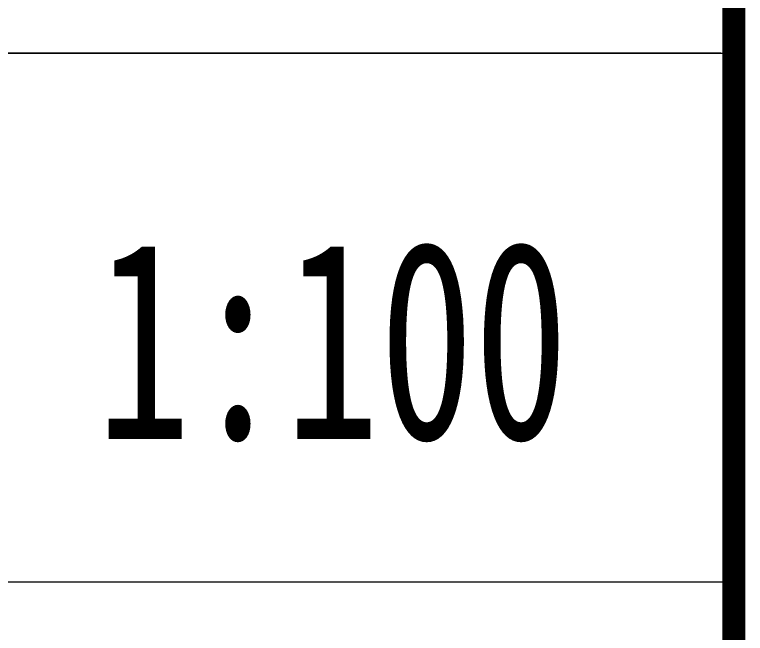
# Model space of a CAD drawing. Header units: inches. Extents: x 0 to 508000, y 0 to 738838.
# Drawn here: x 86850 to 87956, y 83023 to 83960 of the extents above; entities that cross this region are included whole.
import ezdxf

# ---------------------------------------------------------------- set-up
doc = ezdxf.new("R2010")
doc.units = ezdxf.units.IN
doc.header["$LTSCALE"] = 1000
doc.header["$MEASUREMENT"] = 0
doc.layers.add('TK', color=7, linetype='Continuous', true_color=0xffffff)
doc.layers.add('TK-TEXT', color=4, linetype='Continuous', true_color=0x00ffff)
doc.styles.add('CCIAD-图框(可变字)', font='simhei.ttf', dxfattribs={"height": 0.2, "bigfont": 'gbcbig.shx'})

# ---------------------------------------------------------------- blocks, each defined once
blk = doc.blocks.new('CCIAD-TK-A2-图签')
at = {"layer": 'TK', "lineweight": -3}
for p, q in [((582.187, 51.628), (531.117, 51.628)), ((531.117, 51.628), (582.187, 51.628)), ((531.117, 51.628), (582.187, 51.628)), ((531.317, 51.628), (582.387, 51.628)), ((533.317, 51.628), (582.387, 51.628)), ((531.317, 43.628), (582.387, 43.628)), ((533.317, 43.628), (582.387, 43.628))]:
    blk.add_line(p, q, dxfattribs=at)
at = {"layer": 'TK', "lineweight": -3, "const_width": 0.347}
blk.add_lwpolyline([(531.117, 185.398), (582.387, 185.398), (582.387, 13.253), (531.117, 13.253)], close=True, dxfattribs=at)

msp = doc.modelspace()

# ---------------------------------------------------------------- block references
at = {"layer": 'TK', "xscale": 100, "yscale": 100}
msp.add_blockref('CCIAD-TK-A2-图签', (29700, 78738.4), dxfattribs=at)

# ---------------------------------------------------------------- texts
at = {"layer": 'TK-TEXT', "style": 'CCIAD-图框(可变字)', "width": 0.7}
msp.add_attdef('1:100', (86973.8, 83317.3), '1:100', height=300, dxfattribs=at)

doc.saveas('drawing.dxf')
